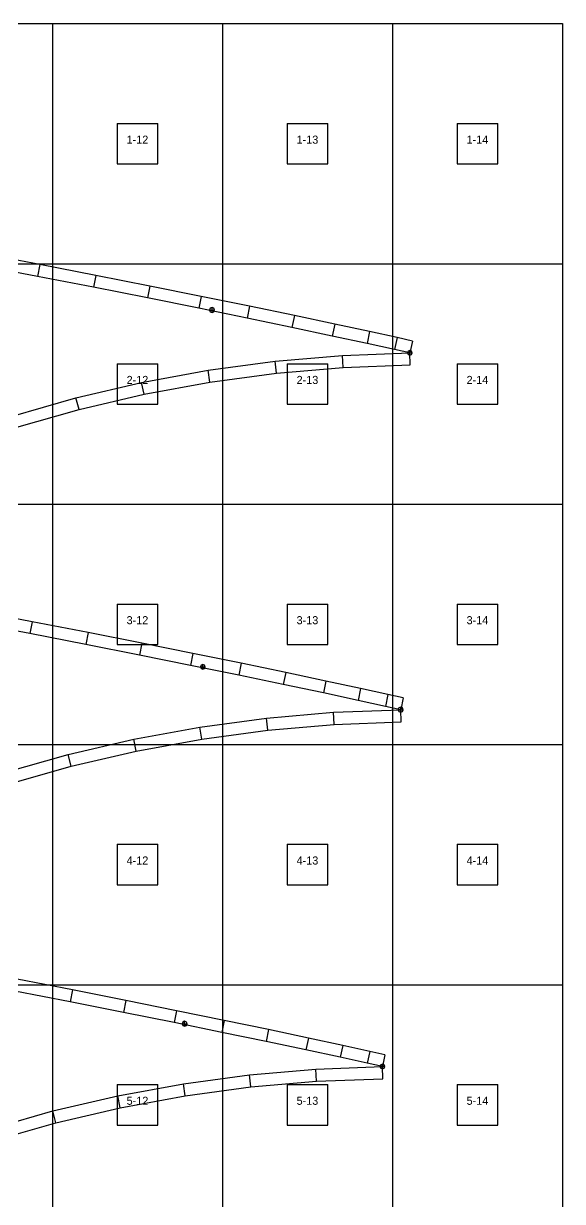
# Model space of a CAD drawing. Header units: metres. Extents: x -237 to 2940, y -2970 to 0.
# Drawn here: x 2274 to 2940, y -1456 to 0 of the extents above; entities that cross this region are included whole.
import ezdxf
from ezdxf.enums import TextEntityAlignment as Align

# ---------------------------------------------------------------- set-up
doc = ezdxf.new("R2010")
doc.units = ezdxf.units.M
doc.layers.add('default', color=7, linetype='Continuous')
doc.layers.add('TEXTLAYER', color=7, linetype='Continuous')

msp = doc.modelspace()

# ---------------------------------------------------------------- linework, layer by layer
at = {"color": 9}
for p, q in [((2100, 0), (2310, 0)), ((2310, 0), (2310, -297)), ((2310, 0), (2520, 0)), ((2310, 0), (2310, -297)), ((2520, 0), (2520, -297)), ((2520, 0), (2730, 0)), ((2520, 0), (2520, -297)), ((2730, 0), (2730, -297)), ((2730, 0), (2940, 0)), ((2730, 0), (2730, -297)), ((2940, 0), (2940, -297)), ((2390, -123.5), (2440, -123.5)), ((2390, -123.5), (2390, -173.5)), ((2440, -173.5), (2440, -123.5)), ((2600, -123.5), (2650, -123.5)), ((2600, -123.5), (2600, -173.5)), ((2650, -173.5), (2650, -123.5)), ((2810, -123.5), (2860, -123.5)), ((2810, -123.5), (2810, -173.5)), ((2860, -173.5), (2860, -123.5)), ((2390, -173.5), (2440, -173.5)), ((2600, -173.5), (2650, -173.5)), ((2810, -173.5), (2860, -173.5)), ((2100, -297), (2310, -297)), ((2100, -297), (2310, -297)), ((2310, -297), (2520, -297)), ((2310, -297), (2310, -594)), ((2310, -297), (2520, -297)), ((2310, -297), (2310, -594)), ((2520, -297), (2730, -297)), ((2520, -297), (2520, -594)), ((2520, -297), (2730, -297)), ((2520, -297), (2520, -594)), ((2730, -297), (2940, -297)), ((2730, -297), (2730, -594)), ((2730, -297), (2940, -297)), ((2730, -297), (2730, -594)), ((2940, -297), (2940, -594)), ((2390, -420.5), (2440, -420.5)), ((2390, -420.5), (2390, -470.5)), ((2440, -470.5), (2440, -420.5)), ((2600, -420.5), (2650, -420.5)), ((2600, -420.5), (2600, -470.5)), ((2650, -470.5), (2650, -420.5)), ((2810, -420.5), (2860, -420.5)), ((2810, -420.5), (2810, -470.5)), ((2860, -470.5), (2860, -420.5)), ((2390, -470.5), (2440, -470.5)), ((2600, -470.5), (2650, -470.5)), ((2810, -470.5), (2860, -470.5)), ((2100, -594), (2310, -594)), ((2100, -594), (2310, -594)), ((2310, -594), (2520, -594)), ((2310, -594), (2310, -891)), ((2310, -594), (2520, -594)), ((2310, -594), (2310, -891)), ((2520, -594), (2730, -594)), ((2520, -594), (2520, -891)), ((2520, -594), (2730, -594)), ((2520, -594), (2520, -891)), ((2730, -594), (2940, -594)), ((2730, -594), (2730, -891)), ((2730, -594), (2940, -594)), ((2730, -594), (2730, -891)), ((2940, -594), (2940, -891)), ((2390, -717.5), (2440, -717.5)), ((2390, -717.5), (2390, -767.5)), ((2440, -767.5), (2440, -717.5)), ((2600, -717.5), (2650, -717.5)), ((2600, -717.5), (2600, -767.5)), ((2650, -767.5), (2650, -717.5)), ((2810, -717.5), (2860, -717.5)), ((2810, -717.5), (2810, -767.5)), ((2860, -767.5), (2860, -717.5)), ((2390, -767.5), (2440, -767.5)), ((2600, -767.5), (2650, -767.5)), ((2810, -767.5), (2860, -767.5)), ((2100, -891), (2310, -891)), ((2100, -891), (2310, -891)), ((2310, -891), (2520, -891)), ((2310, -891), (2310, -1188)), ((2310, -891), (2520, -891)), ((2310, -891), (2310, -1188)), ((2520, -891), (2730, -891)), ((2520, -891), (2520, -1188)), ((2520, -891), (2730, -891)), ((2520, -891), (2520, -1188)), ((2730, -891), (2940, -891)), ((2730, -891), (2730, -1188)), ((2730, -891), (2940, -891)), ((2730, -891), (2730, -1188)), ((2940, -891), (2940, -1188)), ((2390, -1014.5), (2440, -1014.5)), ((2390, -1014.5), (2390, -1064.5)), ((2440, -1064.5), (2440, -1014.5)), ((2600, -1014.5), (2650, -1014.5)), ((2600, -1014.5), (2600, -1064.5)), ((2650, -1064.5), (2650, -1014.5)), ((2810, -1014.5), (2860, -1014.5)), ((2810, -1014.5), (2810, -1064.5)), ((2860, -1064.5), (2860, -1014.5)), ((2390, -1064.5), (2440, -1064.5)), ((2600, -1064.5), (2650, -1064.5)), ((2810, -1064.5), (2860, -1064.5)), ((2100, -1188), (2310, -1188)), ((2100, -1188), (2310, -1188)), ((2310, -1188), (2520, -1188)), ((2310, -1188), (2310, -1485)), ((2310, -1188), (2520, -1188)), ((2310, -1188), (2310, -1485)), ((2520, -1188), (2730, -1188)), ((2520, -1188), (2520, -1485)), ((2520, -1188), (2730, -1188)), ((2520, -1188), (2520, -1485)), ((2730, -1188), (2940, -1188)), ((2730, -1188), (2730, -1485)), ((2730, -1188), (2940, -1188)), ((2730, -1188), (2730, -1485)), ((2940, -1188), (2940, -1485)), ((2390, -1311.5), (2440, -1311.5)), ((2390, -1311.5), (2390, -1361.5)), ((2440, -1361.5), (2440, -1311.5)), ((2600, -1311.5), (2650, -1311.5)), ((2600, -1311.5), (2600, -1361.5)), ((2650, -1361.5), (2650, -1311.5)), ((2810, -1311.5), (2860, -1311.5)), ((2810, -1311.5), (2810, -1361.5)), ((2860, -1361.5), (2860, -1311.5)), ((2390, -1361.5), (2440, -1361.5)), ((2600, -1361.5), (2650, -1361.5)), ((2810, -1361.5), (2860, -1361.5))]:
    msp.add_line(p, q, dxfattribs=at)
at = {"layer": 'default', "color": 7, "linetype": 'Continuous'}
for p, q in [((2294.3, -297.9), (2223, -284.4)), ((2291.5, -312.6), (2220.2, -299.1)), ((2294.3, -297.9), (2291.5, -312.6)), ((2363.6, -311.3), (2294.3, -297.9)), ((2360.7, -326), (2291.5, -312.6)), ((2363.6, -311.3), (2360.7, -326)), ((2430.2, -324.5), (2363.6, -311.3)), ((2427.3, -339.2), (2360.7, -326)), ((2430.2, -324.5), (2427.3, -339.2)), ((2493.7, -337.2), (2430.2, -324.5)), ((2490.7, -351.9), (2427.3, -339.2)), ((2493.7, -337.2), (2490.7, -351.9)), ((2553.5, -349.5), (2493.7, -337.2)), ((2550.5, -364.2), (2490.7, -351.9)), ((2505, -351.9), (2504.1, -354.1)), ((2504.1, -354.1), (2505, -356.2)), ((2504.1, -354.1), (2510.1, -354.1)), ((2507.1, -351.1), (2505, -351.9)), ((2505, -356.2), (2507.1, -357.1)), ((2509.2, -351.9), (2507.1, -351.1)), ((2507.1, -357.1), (2507.1, -351.1)), ((2507.1, -357.1), (2509.2, -356.2)), ((2510.1, -354.1), (2509.2, -351.9)), ((2509.2, -356.2), (2510.1, -354.1)), ((2553.5, -349.5), (2550.5, -364.2)), ((2608.9, -361), (2553.5, -349.5)), ((2608.9, -361), (2605.8, -375.7)), ((2658.7, -371.6), (2608.9, -361)), ((2605.8, -375.7), (2550.5, -364.2)), ((2655.6, -386.2), (2605.8, -375.7)), ((2658.7, -371.6), (2655.6, -386.2)), ((2701.8, -380.8), (2658.7, -371.6)), ((2698.6, -395.5), (2655.6, -386.2)), ((2701.8, -380.8), (2698.6, -395.5)), ((2735.7, -388.2), (2701.8, -380.8)), ((2735.7, -388.2), (2732.5, -402.9)), ((2754.6, -392.4), (2735.7, -388.2)), ((2754.6, -392.4), (2751.4, -407)), ((2668.1, -410.2), (2751.4, -407)), ((2732.5, -402.9), (2698.6, -395.5)), ((2751.4, -407), (2732.5, -402.9)), ((2749.3, -404.9), (2748.4, -407)), ((2748.4, -407), (2749.3, -409.1)), ((2748.4, -407), (2754.4, -407)), ((2751.4, -404), (2749.3, -404.9)), ((2753.5, -404.9), (2751.4, -404)), ((2751.4, -410), (2751.4, -404)), ((2752, -422), (2751.4, -407)), ((2754.4, -407), (2753.5, -404.9)), ((2753.5, -409.1), (2754.4, -407)), ((2502.3, -428.5), (2585, -417.4)), ((2585, -417.4), (2668.1, -410.2)), ((2586.6, -432.3), (2585, -417.4)), ((2669, -425.2), (2668.1, -410.2)), ((2669, -425.2), (2752, -422)), ((2749.3, -409.1), (2751.4, -410)), ((2751.4, -410), (2753.5, -409.1)), ((2420.2, -443.6), (2502.3, -428.5)), ((2504.6, -443.4), (2502.3, -428.5)), ((2504.6, -443.4), (2586.6, -432.3)), ((2586.6, -432.3), (2669, -425.2)), ((2339, -462.6), (2420.2, -443.6)), ((2423.3, -458.3), (2420.2, -443.6)), ((2423.3, -458.3), (2504.6, -443.4)), ((2258.8, -485.5), (2339, -462.6)), ((2342.8, -477.2), (2339, -462.6)), ((2342.8, -477.2), (2423.3, -458.3)), ((2263.2, -499.8), (2342.8, -477.2)), ((2285, -739.4), (2214, -725.9)), ((2282.2, -754.1), (2211.2, -740.7)), ((2285, -739.4), (2282.2, -754.1)), ((2354, -752.7), (2285, -739.4)), ((2351.1, -767.5), (2282.2, -754.1)), ((2354, -752.7), (2351.1, -767.5)), ((2420.3, -765.9), (2354, -752.7)), ((2417.4, -780.6), (2351.1, -767.5)), ((2420.3, -765.9), (2417.4, -780.6)), ((2483.6, -778.6), (2420.3, -765.9)), ((2480.6, -793.3), (2417.4, -780.6)), ((2483.6, -778.6), (2480.6, -793.3)), ((2543.1, -790.8), (2483.6, -778.6)), ((2540.1, -805.5), (2480.6, -793.3)), ((2493.7, -793.1), (2492.8, -795.2)), ((2492.8, -795.2), (2493.7, -797.3)), ((2492.8, -795.2), (2498.8, -795.2)), ((2495.8, -792.2), (2493.7, -793.1)), ((2493.7, -797.3), (2495.8, -798.2)), ((2495.8, -798.2), (2495.8, -792.2)), ((2497.9, -793.1), (2495.8, -792.2)), ((2495.8, -798.2), (2497.9, -797.3)), ((2498.8, -795.2), (2497.9, -793.1)), ((2497.9, -797.3), (2498.8, -795.2)), ((2543.1, -790.8), (2540.1, -805.5)), ((2598.2, -802.3), (2543.1, -790.8)), ((2595.1, -816.9), (2540.1, -805.5)), ((2598.2, -802.3), (2595.1, -816.9)), ((2647.9, -812.8), (2598.2, -802.3)), ((2647.9, -812.8), (2644.8, -827.4)), ((2690.7, -822), (2647.9, -812.8)), ((2644.8, -827.4), (2595.1, -816.9)), ((2687.6, -836.6), (2644.8, -827.4)), ((2690.7, -822), (2687.6, -836.6)), ((2724.5, -829.4), (2690.7, -822)), ((2724.5, -829.4), (2721.3, -844)), ((2743.4, -833.5), (2724.5, -829.4)), ((2721.3, -844), (2687.6, -836.6)), ((2740.2, -848.1), (2721.3, -844)), ((2743.4, -833.5), (2740.2, -848.1)), ((2492.1, -869.6), (2574.4, -858.5)), ((2574.4, -858.5), (2657.2, -851.3)), ((2576, -873.4), (2574.4, -858.5)), ((2657.2, -851.3), (2740.2, -848.1)), ((2658.1, -866.3), (2657.2, -851.3)), ((2738, -846), (2737.2, -848.1)), ((2737.2, -848.1), (2738, -850.2)), ((2737.2, -848.1), (2743.2, -848.1)), ((2740.2, -845.1), (2738, -846)), ((2738, -850.2), (2740.2, -851.1)), ((2742.3, -846), (2740.2, -845.1)), ((2740.2, -851.1), (2740.2, -845.1)), ((2740.7, -863.1), (2740.2, -848.1)), ((2740.2, -851.1), (2742.3, -850.2)), ((2743.2, -848.1), (2742.3, -846)), ((2742.3, -850.2), (2743.2, -848.1)), ((2410.4, -884.6), (2492.1, -869.6)), ((2494.4, -884.4), (2492.1, -869.6)), ((2494.4, -884.4), (2576, -873.4)), ((2576, -873.4), (2658.1, -866.3)), ((2658.1, -866.3), (2740.7, -863.1)), ((2329.5, -903.5), (2410.4, -884.6)), ((2413.5, -899.3), (2410.4, -884.6)), ((2413.5, -899.3), (2494.4, -884.4)), ((2333.3, -918), (2413.5, -899.3)), ((2249.6, -926.3), (2329.5, -903.5)), ((2333.3, -918), (2329.5, -903.5)), ((2254.1, -940.6), (2333.3, -918)), ((2334.8, -1194.5), (2266.4, -1181.3)), ((2331.9, -1209.3), (2263.6, -1196)), ((2334.8, -1194.5), (2331.9, -1209.3)), ((2400.6, -1207.5), (2334.8, -1194.5)), ((2400.6, -1207.5), (2397.6, -1222.3)), ((2463.3, -1220.2), (2400.6, -1207.5)), ((2397.6, -1222.3), (2331.9, -1209.3)), ((2460.3, -1234.9), (2397.6, -1222.3)), ((2463.3, -1220.2), (2460.3, -1234.9)), ((2522.3, -1232.3), (2463.3, -1220.2)), ((2519.3, -1247), (2460.3, -1234.9)), ((2471.1, -1234.2), (2470.3, -1236.3)), ((2470.3, -1236.3), (2471.1, -1238.4)), ((2470.3, -1236.3), (2476.3, -1236.3)), ((2473.3, -1233.3), (2471.1, -1234.2)), ((2475.4, -1234.2), (2473.3, -1233.3)), ((2473.3, -1239.3), (2473.3, -1233.3)), ((2476.3, -1236.3), (2475.4, -1234.2)), ((2475.4, -1238.4), (2476.3, -1236.3)), ((2522.3, -1232.3), (2519.3, -1247)), ((2576.9, -1243.6), (2522.3, -1232.3)), ((2471.1, -1238.4), (2473.3, -1239.3)), ((2473.3, -1239.3), (2475.4, -1238.4)), ((2573.8, -1258.3), (2519.3, -1247)), ((2576.9, -1243.6), (2573.8, -1258.3)), ((2626.2, -1254), (2576.9, -1243.6)), ((2623, -1268.7), (2573.8, -1258.3)), ((2626.2, -1254), (2623, -1268.7)), ((2668.6, -1263.2), (2626.2, -1254)), ((2668.6, -1263.2), (2665.5, -1277.8)), ((2702.1, -1270.5), (2668.6, -1263.2)), ((2665.5, -1277.8), (2623, -1268.7)), ((2698.9, -1285.2), (2665.5, -1277.8)), ((2702.1, -1270.5), (2698.9, -1285.2)), ((2720.8, -1274.6), (2702.1, -1270.5)), ((2720.8, -1274.6), (2717.6, -1289.2)), ((2553.3, -1299.5), (2635.3, -1292.4)), ((2635.3, -1292.4), (2717.6, -1289.2)), ((2636.3, -1307.4), (2635.3, -1292.4)), ((2717.6, -1289.2), (2698.9, -1285.2)), ((2715.5, -1287.1), (2714.6, -1289.2)), ((2714.6, -1289.2), (2720.6, -1289.2)), ((2714.6, -1289.2), (2715.5, -1291.3)), ((2717.6, -1286.2), (2715.5, -1287.1)), ((2715.5, -1291.3), (2717.6, -1292.2)), ((2719.7, -1287.1), (2717.6, -1286.2)), ((2717.6, -1292.2), (2717.6, -1286.2)), ((2718.2, -1304.2), (2717.6, -1289.2)), ((2717.6, -1292.2), (2719.7, -1291.3)), ((2720.6, -1289.2), (2719.7, -1287.1)), ((2719.7, -1291.3), (2720.6, -1289.2)), ((2471.7, -1310.5), (2553.3, -1299.5)), ((2554.9, -1314.4), (2553.3, -1299.5)), ((2554.9, -1314.4), (2636.3, -1307.4)), ((2636.3, -1307.4), (2718.2, -1304.2)), ((2390.7, -1325.4), (2471.7, -1310.5)), ((2474, -1325.3), (2471.7, -1310.5)), ((2474, -1325.3), (2554.9, -1314.4)), ((2310.5, -1344.1), (2390.7, -1325.4)), ((2393.8, -1340.1), (2390.7, -1325.4)), ((2393.8, -1340.1), (2474, -1325.3)), ((2231.3, -1366.7), (2310.5, -1344.1)), ((2314.3, -1358.6), (2310.5, -1344.1)), ((2314.3, -1358.6), (2393.8, -1340.1)), ((2235.8, -1381), (2314.3, -1358.6))]:
    msp.add_line(p, q, dxfattribs=at)

# ---------------------------------------------------------------- texts
at = {"layer": 'TEXTLAYER', "color": 1}
for s, p in [('1-12', (2415, -148.5)), ('1-13', (2625, -148.5)), ('1-14', (2835, -148.5)), ('2-12', (2415, -445.5)), ('2-13', (2625, -445.5)), ('2-14', (2835, -445.5)), ('3-12', (2415, -742.5)), ('3-13', (2625, -742.5)), ('3-14', (2835, -742.5)), ('4-12', (2415, -1039.5)), ('4-13', (2625, -1039.5)), ('4-14', (2835, -1039.5)), ('5-12', (2415, -1336.5)), ('5-13', (2625, -1336.5)), ('5-14', (2835, -1336.5))]:
    msp.add_text(s, height=10, dxfattribs=at).set_placement(p, align=Align.CENTER)

doc.saveas('drawing.dxf')
